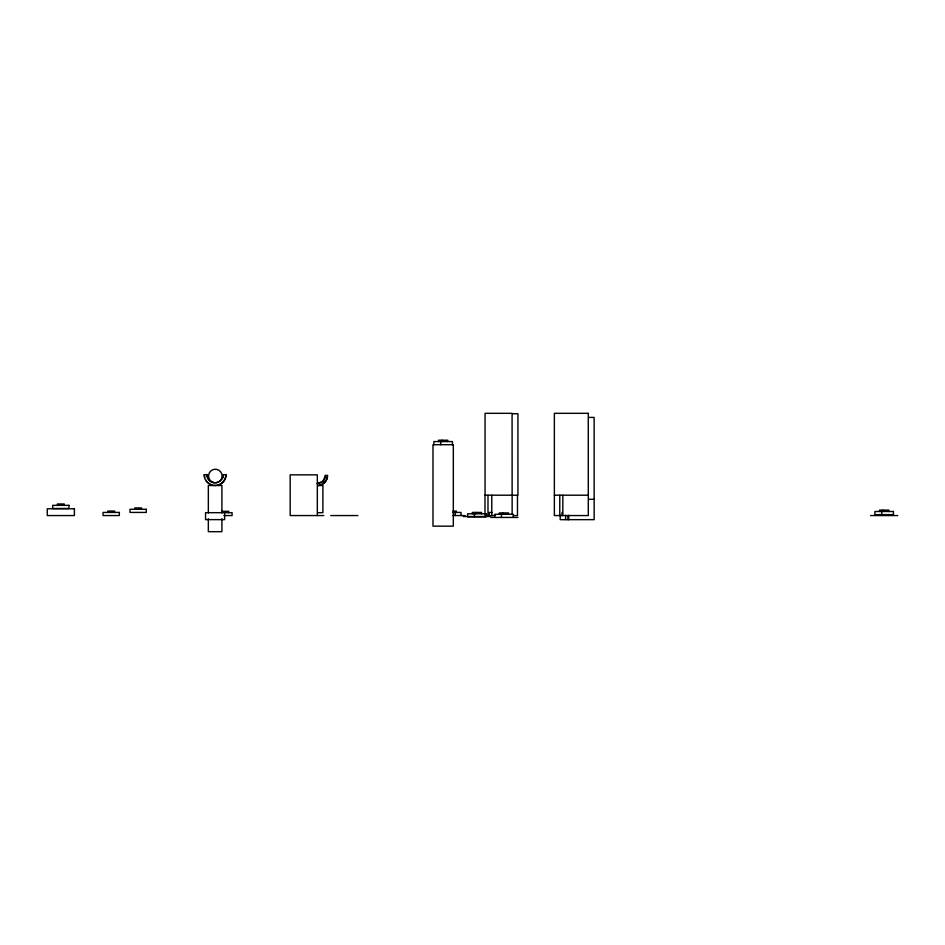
<?xml version="1.0" encoding="UTF-8"?>
<svg xmlns="http://www.w3.org/2000/svg" width="945" height="945" viewBox="0 0 945 945"><rect width="100%" height="100%" fill="white"/><g stroke="black" fill="none" stroke-linecap="round" stroke-linejoin="round"><path stroke-width="1.42" d="M317.248 483.568L323.013 481.182L325.399 475.429L327.525 475.429L327.525 476.752A10.182 10.182 0 0 1 318.76 485.517M512.698 413.745L517.931 413.745L517.931 495.204L484.998 495.204L484.998 514.104M588.64 417.418L594.133 417.418L594.157 519.655L560.22 519.655L560.22 515.297M317.863 485.517L322.895 485.517L322.895 512.674L317.863 512.674M554.361 495.204L588.298 495.204M588.64 499.291L594.157 499.291M452.998 511.068L456.4 511.068L456.4 512.426M221.91 511.316L228.702 511.316L228.702 512.674M452.891 512.426L461.03 512.426L461.03 515.557M492.239 512.426L489.297 512.426L489.297 515.557M223.941 515.557L232.092 515.557L232.092 512.674L205.561 512.674L205.561 519.632L224.626 519.632L224.626 512.674M323.769 515.557L290.174 515.557L290.174 474.839L317.319 474.839L317.319 515.557M330.726 515.557L357.883 515.557M452.938 515.557L465.034 515.557M484.998 515.557L495.168 515.557M513.702 515.557L517.482 515.557L517.482 495.204M870.605 515.557L897.75 515.557M463.298 516.502L490.455 516.502M490.975 517.435L517.99 517.435M888.808 511.493L888.808 510.135L879.535 510.135L879.535 511.493M882.937 510.135L882.937 511.493M881.685 511.493L881.685 514.623M568.701 515.297L568.701 519.655M567.91 516.525L567.91 519.655M565.63 515.297L565.63 519.655M562.842 495.204L562.842 515.557M562.051 512.426L562.051 515.557M559.771 495.204L559.771 515.557M513.206 517.435L513.206 514.304L494.66 514.304L494.66 517.435M512.143 514.104L512.084 413.319L485.057 413.319L485.057 495.204M508.575 514.304L508.575 512.946L499.303 512.946L499.303 514.304M502.693 512.946L502.693 514.304M501.452 514.304L501.452 517.435M491.778 495.204L491.778 515.557M487.986 495.204L487.986 515.557M481.513 513.785L481.513 512.426L472.24 512.426L472.24 513.785M475.63 512.426L475.63 513.785M474.39 513.785L474.39 516.915M455.147 512.426L455.147 515.557M452.419 444.705L452.419 441.575L433.873 441.575L433.873 444.705M447.788 441.575L447.788 440.216L438.515 440.216L438.515 441.575M441.906 440.216L441.906 441.575M440.665 441.575L440.665 444.705M327.348 475.429L327.348 476.752A10.182 10.182 0 0 1 318.583 485.517M221.91 512.922L221.91 485.517L208.337 485.517L208.337 512.922M221.91 518.699L221.91 531.681L208.337 531.681L208.337 518.699M141.537 509.284L141.537 507.937L134.757 507.937L134.757 509.284M114.593 512.426L114.593 511.068L107.801 511.068L107.801 512.426M64.225 505.339L64.225 503.98L57.432 503.98L57.432 505.339M325.576 475.429A8.151 8.139 0 0 1 317.437 483.568M225.855 474.662A10.856 10.856 0 0 1 214.999 485.517A10.856 10.856 0 0 1 204.132 474.662L207.109 474.662A8.151 8.139 0 0 0 213.145 482.529M206.849 474.662A8.151 8.139 0 0 0 214.999 482.8A8.151 8.139 0 0 0 223.138 474.662L226.103 474.662A10.856 10.856 0 0 1 218.059 485.151M223.398 474.662A8.151 8.139 0 0 1 222.299 478.737M212.436 485.151A10.856 10.856 0 0 1 205.845 480.084M204.758 477.473A10.856 10.856 0 0 1 204.392 474.662M588.274 413.319L554.372 413.319L554.361 515.557L588.298 515.557L588.274 413.319M453.316 444.705L432.987 444.705L432.987 526.164L453.316 526.164L453.316 444.705M68.973 505.339L52.684 505.339L52.684 508.469L68.973 508.469L68.973 505.339M74.395 508.776L47.25 508.776L47.25 515.557L74.395 515.557L74.395 508.776M146.286 509.284L129.997 509.284L129.997 512.426L146.286 512.426L146.286 509.284M893.45 511.493L874.905 511.493L874.905 514.623L893.45 514.623L893.45 511.493M119.342 512.426L103.052 512.426L103.052 515.557L119.342 515.557L119.342 512.426M486.155 513.785L467.61 513.785L467.61 516.915L486.155 516.915L486.155 513.785M211.656 481.726A6.792 6.792 0 0 0 222.11 476.363A6.792 6.792 0 0 0 212.235 469.984A6.792 6.792 0 0 0 211.656 481.726"/></g></svg>
